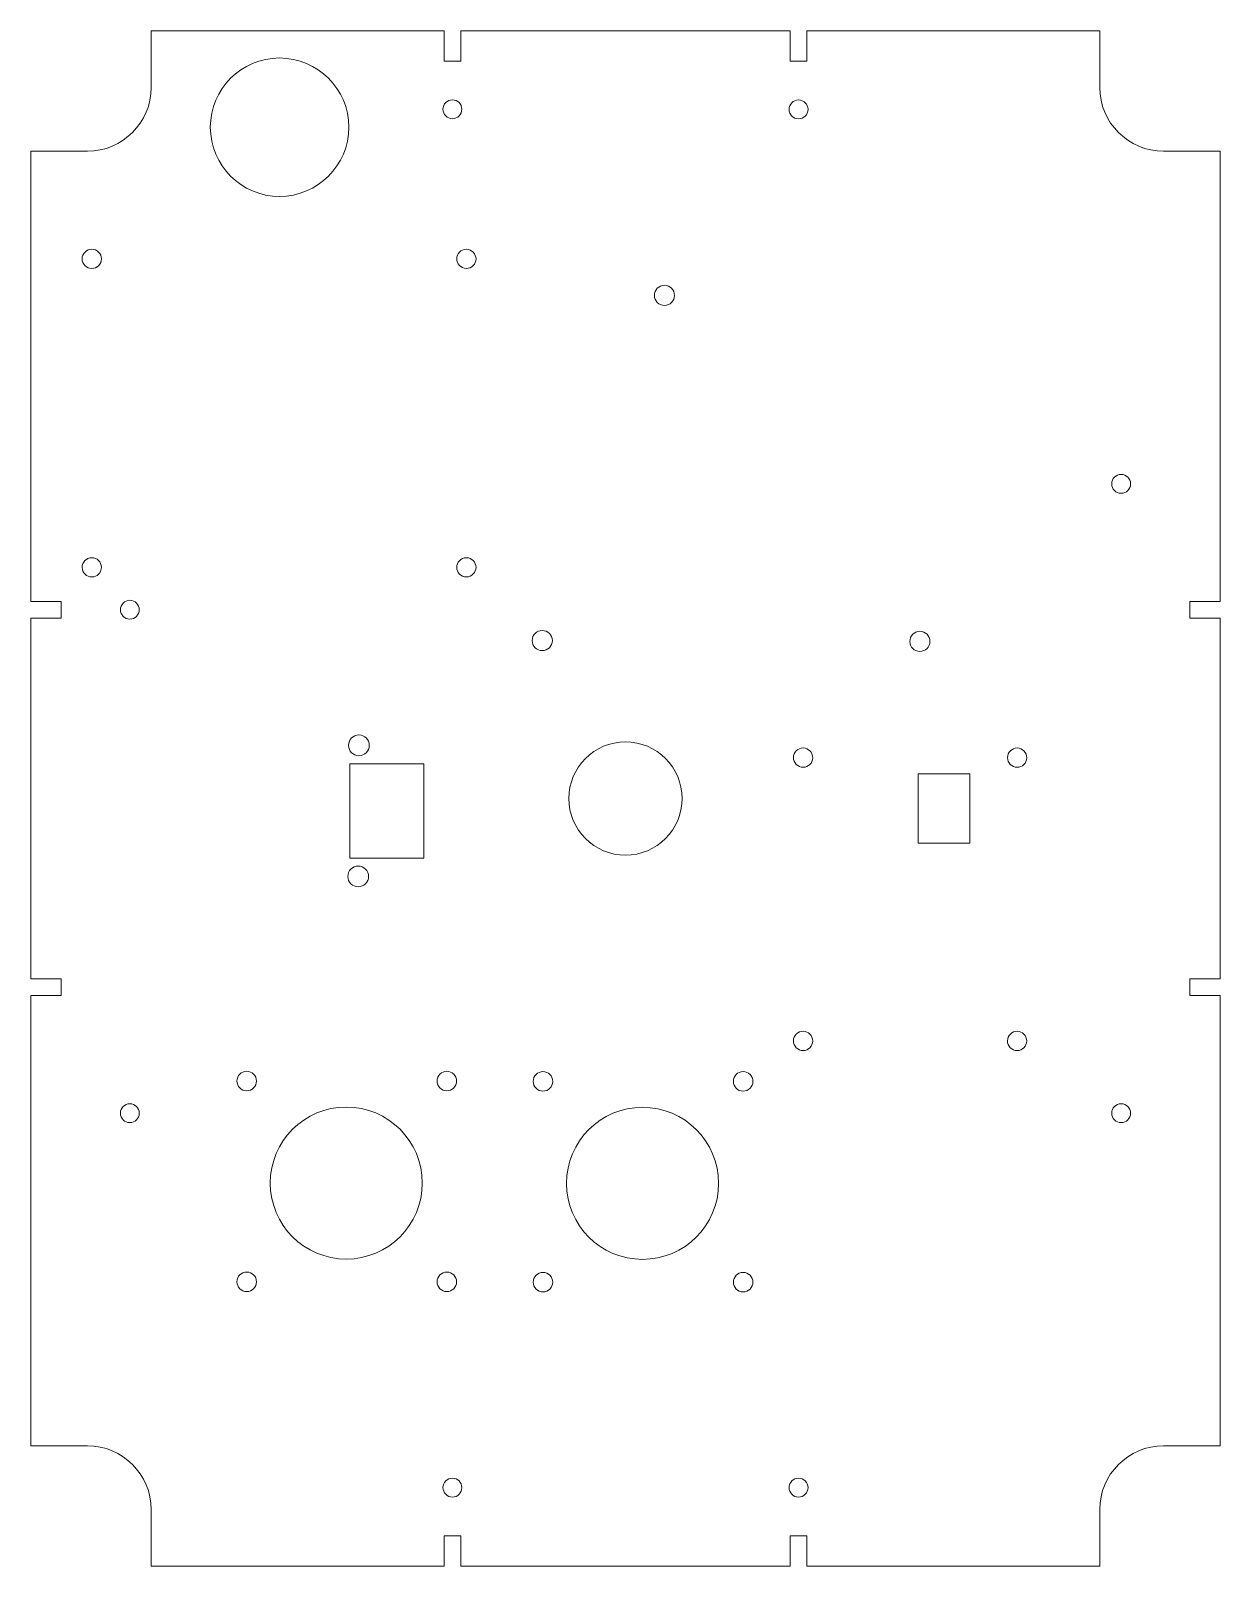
# Model space of a CAD drawing. Header units: millimetres. Extents: x -21 to 168, y -145 to 99.
import ezdxf

# ---------------------------------------------------------------- set-up
doc = ezdxf.new("R2010")
doc.units = ezdxf.units.MM

msp = doc.modelspace()

# ---------------------------------------------------------------- linework, layer by layer
at = {"color": 7, "linetype": 'Continuous', "lineweight": 15}
for p, q in [((-1.85, 99.06), (44.68, 99.06)), ((-1.85, 99.06), (-1.85, 90.06)), ((44.68, 94.24), (44.68, 99.06)), ((47.33, 99.06), (99.68, 99.06)), ((47.33, 94.24), (47.33, 99.06)), ((99.68, 94.24), (99.68, 99.06)), ((102.33, 99.06), (148.85, 99.06)), ((102.33, 94.24), (102.33, 99.06)), ((148.85, 99.06), (148.85, 90.06)), ((44.68, 94.24), (47.33, 94.24)), ((99.68, 94.24), (102.33, 94.24)), ((-21, 79.91), (-12, 79.91)), ((-21, 8.39), (-21, 79.91)), ((168, 79.91), (159, 79.91)), ((168, 79.91), (168, 8.39)), ((-16.17, 8.39), (-21, 8.39)), ((-16.17, 5.74), (-16.17, 8.39)), ((163.18, 5.74), (163.18, 8.39)), ((163.18, 8.39), (168, 8.39)), ((-16.17, 5.74), (-21, 5.74)), ((-21, -51.61), (-21, 5.74)), ((163.18, 5.74), (168, 5.74)), ((168, 5.74), (168, -51.61)), ((29.72, -32.41), (29.72, -17.41)), ((29.72, -17.41), (41.47, -17.41)), ((41.47, -32.41), (41.47, -17.41)), ((119.98, -19.01), (128.23, -19.01)), ((119.98, -30.01), (119.98, -19.01)), ((128.23, -19.01), (128.23, -30.01)), ((128.23, -30.01), (119.98, -30.01)), ((29.72, -32.41), (41.47, -32.41)), ((-16.17, -51.61), (-21, -51.61)), ((-16.17, -51.61), (-16.17, -54.26)), ((163.18, -51.61), (163.18, -54.26)), ((163.18, -51.61), (168, -51.61)), ((-16.17, -54.26), (-21, -54.26)), ((-21, -125.79), (-21, -54.26)), ((163.18, -54.26), (168, -54.26)), ((168, -54.26), (168, -125.79)), ((-21, -125.79), (-12, -125.79)), ((168, -125.79), (159, -125.79)), ((-1.85, -144.94), (-1.85, -135.94)), ((148.85, -144.94), (148.85, -135.94)), ((44.68, -140.11), (44.68, -144.94)), ((44.68, -140.11), (47.33, -140.11)), ((47.33, -140.11), (47.33, -144.94)), ((99.68, -140.11), (99.68, -144.94)), ((99.68, -140.11), (102.33, -140.11)), ((102.33, -140.11), (102.33, -144.94)), ((44.68, -144.94), (-1.85, -144.94)), ((99.68, -144.94), (47.33, -144.94)), ((148.85, -144.94), (102.33, -144.94))]:
    msp.add_line(p, q, dxfattribs=at)
for centre, radius in [((18.54, 83.73), 11), ((46, 86.58), 1.5), ((101, 86.56), 1.5), ((79.69, 57.01), 1.6), ((152.25, 27.06), 1.5), ((-5.25, 7.06), 1.5), ((60.28, 2.16), 1.6), ((120.28, 2.03), 1.6), ((31.15, -14.49), 1.65), ((73.5, -22.94), 9), ((31.03, -35.32), 1.65), ((13.32, -67.83), 1.55), ((45.12, -67.83), 1.55), ((60.39, -67.89), 1.55), ((92.19, -67.89), 1.55), ((-5.25, -72.94), 1.5), ((29.14, -84.04), 12.08), ((76.21, -84.09), 12.08), ((152.25, -72.94), 1.5), ((13.32, -99.73), 1.55), ((45.12, -99.74), 1.55), ((60.39, -99.79), 1.55), ((92.19, -99.79), 1.55), ((46, -132.44), 1.5), ((101, -132.44), 1.5)]:
    msp.add_circle(centre, radius, dxfattribs=at)
for points in [[(-12, 79.91), (-6.39, 79.91), (-1.85, 84.46), (-1.85, 90.06)], [(148.85, 90.06), (148.85, 84.46), (153.4, 79.91), (159, 79.91)], [(-9.75, 13.8), (-9.78, 12.95), (-10.44, 12.26), (-11.29, 12.26)], [(49.75, 13.78), (49.75, 13.03), (49.12, 12.26), (48.22, 12.26)], [(101.72, -17.98), (102.55, -17.97), (103.24, -17.28), (103.25, -16.47)], [(101.72, -62.99), (102.55, -62.98), (103.24, -62.29), (103.25, -61.47)], [(-1.85, -135.94), (-1.85, -130.33), (-6.39, -125.79), (-12, -125.79)], [(159, -125.79), (153.4, -125.79), (148.85, -130.33), (148.85, -135.94)]]:
    msp.add_open_spline(points, degree=3, dxfattribs=at)
for points, knots in [([(-12.84, 62.82), (-12.8, 63.66), (-12.13, 64.35), (-11.29, 64.35), (-10.44, 64.34), (-9.76, 63.65), (-9.76, 62.81)], [0, 0, 0, 0, 1, 1, 1, 2, 2, 2, 2]), ([(46.68, 62.81), (46.68, 63.58), (47.32, 64.35), (48.22, 64.35), (49.12, 64.34), (49.76, 63.56), (49.75, 62.8)], [2, 2, 2, 2, 3, 3, 3, 4, 4, 4, 4]), ([(-9.76, 62.81), (-9.76, 61.96), (-10.46, 61.27), (-11.3, 61.28), (-12.15, 61.28), (-12.81, 61.97), (-12.84, 62.82)], [2, 2, 2, 2, 3, 3, 3, 4, 4, 4, 4]), ([(49.75, 62.8), (49.75, 62.03), (49.09, 61.26), (48.2, 61.28), (47.3, 61.29), (46.68, 62.06), (46.68, 62.81)], [0, 0, 0, 0, 1, 1, 1, 2, 2, 2, 2]), ([(-11.29, 12.26), (-12.13, 12.25), (-12.82, 12.93), (-12.83, 13.78), (-12.83, 14.63), (-12.15, 15.32), (-11.3, 15.32), (-10.46, 15.33), (-9.79, 14.65), (-9.75, 13.8)], [1, 1, 1, 1, 2, 2, 2, 3, 3, 3, 4, 4, 4, 4]), ([(48.22, 12.26), (47.33, 12.25), (46.68, 13.02), (46.68, 13.79), (46.68, 14.56), (47.32, 15.33), (48.22, 15.32), (49.13, 15.32), (49.76, 14.54), (49.75, 13.78)], [1, 1, 1, 1, 2, 2, 2, 3, 3, 3, 4, 4, 4, 4]), ([(103.25, -16.47), (103.26, -15.61), (102.54, -14.92), (101.73, -14.91), (100.88, -14.91), (100.18, -15.62), (100.18, -16.43), (100.17, -17.28), (100.88, -17.98), (101.72, -17.98)], [1, 1, 1, 1, 2, 2, 2, 3, 3, 3, 4, 4, 4, 4]), ([(137.26, -16.47), (137.27, -15.62), (136.55, -14.92), (135.73, -14.91), (134.89, -14.91), (134.2, -15.62), (134.19, -16.44)], [2, 2, 2, 2, 3, 3, 3, 4, 4, 4, 4]), ([(134.19, -16.44), (134.19, -17.28), (134.89, -17.97), (135.7, -17.98), (136.56, -17.99), (137.25, -17.28), (137.26, -16.47)], [0, 0, 0, 0, 1, 1, 1, 2, 2, 2, 2]), ([(103.25, -61.47), (103.26, -60.62), (102.54, -59.93), (101.73, -59.92), (100.88, -59.91), (100.18, -60.63), (100.18, -61.44), (100.17, -62.29), (100.88, -62.99), (101.72, -62.99)], [1, 1, 1, 1, 2, 2, 2, 3, 3, 3, 4, 4, 4, 4]), ([(137.26, -61.46), (137.25, -60.62), (136.56, -59.93), (135.75, -59.92), (134.89, -59.91), (134.2, -60.63), (134.19, -61.43)], [0, 0, 0, 0, 1, 1, 1, 2, 2, 2, 2]), ([(134.19, -61.43), (134.18, -62.29), (134.89, -62.99), (135.72, -62.99), (136.55, -62.99), (137.25, -62.29), (137.26, -61.46)], [2, 2, 2, 2, 3, 3, 3, 4, 4, 4, 4])]:
    msp.add_open_spline(points, degree=3, knots=knots, dxfattribs=at)

doc.saveas('drawing.dxf')
